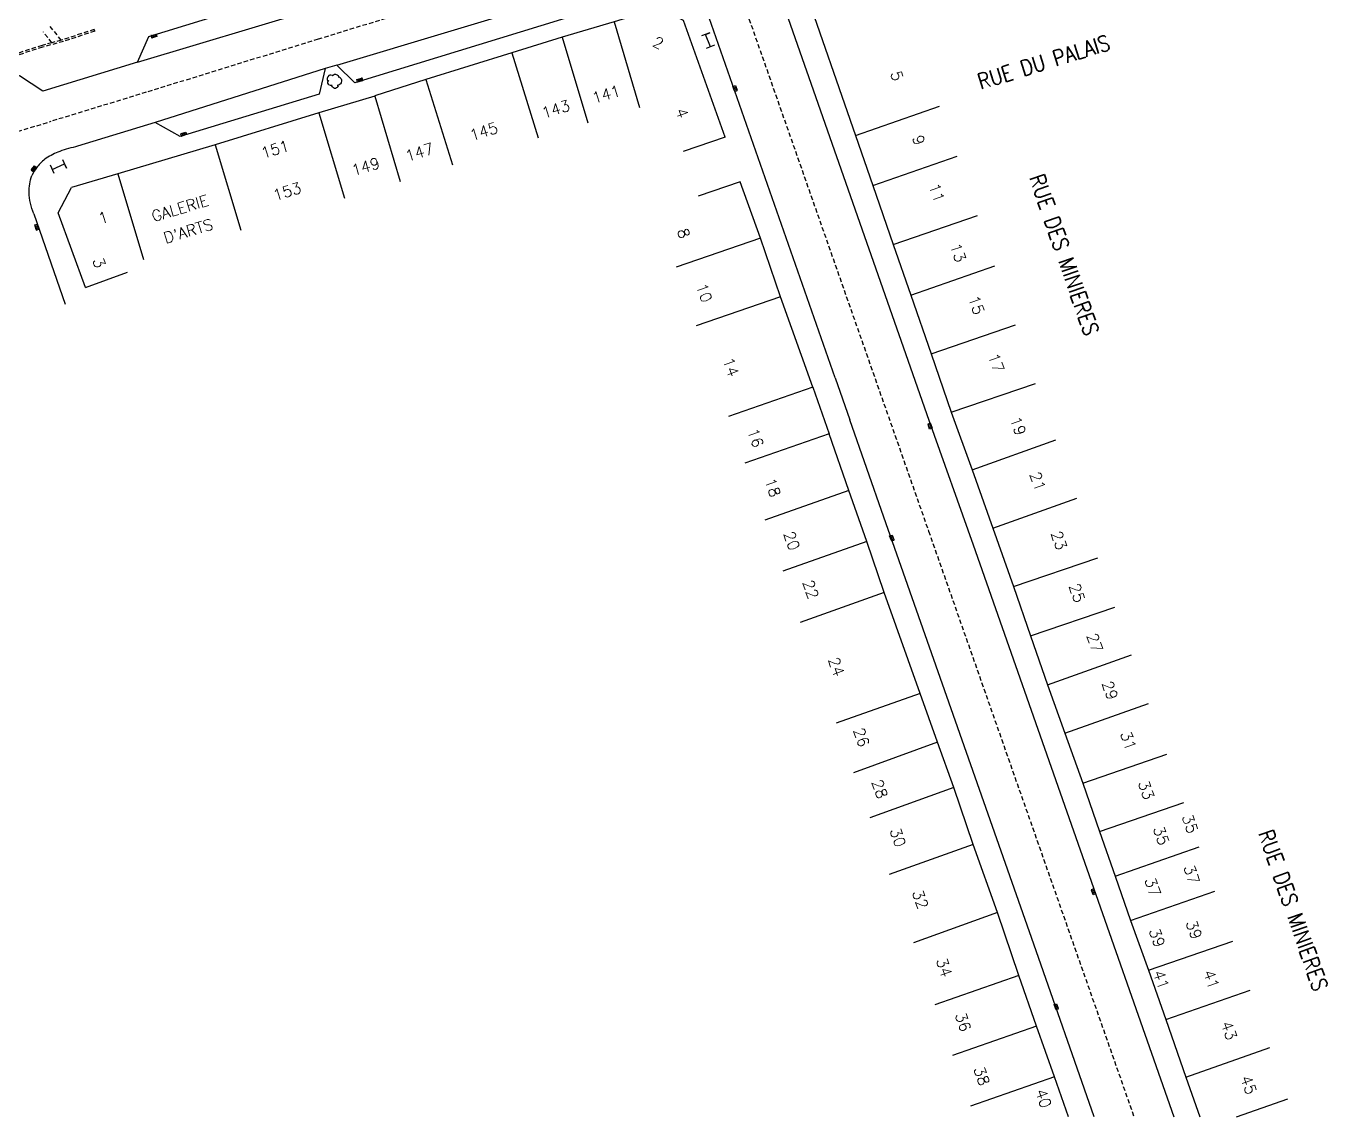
# Model space of a CAD drawing. Header units: millimetres. Extents: x 255000 to 256000, y 143000 to 144000.
# Drawn here: x 255371.1 to 255517, y 143000 to 143122.3 of the extents above; entities that cross this region are included whole.
import ezdxf
from ezdxf.enums import TextEntityAlignment as Align

# ---------------------------------------------------------------- set-up
doc = ezdxf.new("R2010")
doc.units = ezdxf.units.MM
doc.linetypes.add('DASHED', pattern=[0.75, 0.5, -0.25])
doc.layers.get('0').update_dxf_attribs({"linetype": 'CONTINUOUS'})
for name, color, linetype in [('W0001', 6, 'DASHED'), ('W0008', 7, 'CONTINUOUS'), ('W0100', 7, 'CONTINUOUS'), ('W0112', 1, 'DASHED'), ('W0300', 7, 'CONTINUOUS'), ('W0400', 7, 'CONTINUOUS'), ('W0984', 7, 'CONTINUOUS'), ('W0989', 7, 'CONTINUOUS'), ('W0991', 7, 'CONTINUOUS'), ('W1102', 7, 'CONTINUOUS'), ('W1474', 7, 'CONTINUOUS')]:
    doc.layers.add(name, color=color, linetype=linetype)
doc.styles.get("Standard").update_dxf_attribs({"font": 'romans.shx', "width": 0.85})

# ---------------------------------------------------------------- blocks, each defined once
blk = doc.blocks.new('T400')
for p, q in [((-0.15, 0.3), (0.15, 0.3)), ((-0.15, -0.25), (-0.15, 0.3)), ((-0.15, 0.15), (0.15, 0.15)), ((-0.15, 0), (0.15, 0)), ((0.15, 0.3), (0.15, -0.25)), ((-0.15, -0.15), (0.15, -0.15)), ((-0.15, -0.25), (-0.15, -0.3)), ((-0.15, -0.3), (0.15, -0.3)), ((0.15, -0.3), (0.15, -0.25))]:
    blk.add_line(p, q)
blk = doc.blocks.new('T300')
for p, q in [((-0.8, 0.51), (-0.86, 0.34)), ((-0.86, 0.34), (-0.86, 0.17)), ((-0.86, 0.17), (-0.74, 0.06)), ((-0.69, 0.63), (-0.8, 0.51)), ((-0.8, -0.06), (-0.74, 0.06)), ((-0.74, 0.06), (-0.69, 0.11)), ((-0.57, 0.69), (-0.69, 0.63)), ((-0.46, 0.69), (-0.57, 0.69)), ((-0.29, 0.63), (-0.46, 0.69)), ((-0.29, 0.63), (-0.17, 0.74)), ((-0.23, 0.57), (-0.29, 0.63)), ((-0.17, 0.74), (-0.06, 0.8)), ((-0.06, 0.8), (0.06, 0.8)), ((0.06, 0.8), (0.23, 0.74)), ((0.23, 0.74), (0.34, 0.63)), ((0.34, 0.63), (0.4, 0.51)), ((0.46, 0.46), (0.34, 0.46)), ((0.4, 0.51), (0.4, 0.46)), ((0.57, 0.4), (0.46, 0.46)), ((0.57, 0.4), (0.69, 0.29)), ((0.69, 0.29), (0.74, 0.17)), ((0.74, 0.06), (0.69, -0.17)), ((0.74, 0.17), (0.74, 0.06)), ((-0.8, -0.17), (-0.8, -0.06)), ((-0.8, -0.23), (-0.8, -0.17)), ((-0.74, -0.34), (-0.8, -0.23)), ((-0.69, -0.4), (-0.74, -0.34)), ((-0.51, -0.46), (-0.69, -0.4)), ((-0.4, -0.46), (-0.51, -0.46)), ((-0.4, -0.46), (-0.34, -0.46)), ((-0.34, -0.46), (-0.34, -0.4)), ((-0.34, -0.51), (-0.34, -0.46)), ((-0.29, -0.63), (-0.34, -0.51)), ((-0.17, -0.74), (-0.29, -0.63)), ((-0.06, -0.8), (-0.17, -0.74)), ((0.06, -0.8), (-0.06, -0.8)), ((0.17, -0.74), (0.06, -0.8)), ((0.23, -0.69), (0.17, -0.74)), ((0.29, -0.46), (0.23, -0.46)), ((0.29, -0.63), (0.23, -0.69)), ((0.46, -0.4), (0.29, -0.46)), ((0.34, -0.51), (0.29, -0.63)), ((0.34, -0.51), (0.34, -0.46)), ((0.57, -0.34), (0.46, -0.4)), ((0.63, -0.29), (0.57, -0.34)), ((0.69, -0.17), (0.63, -0.29))]:
    blk.add_line(p, q)
blk = doc.blocks.new('T1474')
at = {"color": 0, "linetype": 'Continuous', "flags": 128}
for points in [[(-0.75, -0.5), (-0.75, 0.5)], [(-0.75, 0), (0.75, 0)], [(0.75, 0), (0.75, -0.5), (0.75, 0.5)]]:
    blk.add_lwpolyline(points, dxfattribs=at)

msp = doc.modelspace()

# ---------------------------------------------------------------- linework, layer by layer
at = {"layer": 'W0001'}
msp.add_line((255359.35, 143107.24), (255373.88, 143111.66), dxfattribs=at)
for points in [[(255465.91, 143139.92), (255403.82, 143120.86), (255384.54, 143114.91), (255373.88, 143111.66)], [(255448.18, 143134.48), (255472.29, 143065.71), (255495.34, 143000)]]:
    msp.add_lwpolyline(points, dxfattribs=at)
at = {"layer": 'W0008'}
for p, q in [((255405.91, 143117.95), (255434.74, 143126.63)), ((255383.55, 143118.31), (255403.05, 143124.13)), ((255383.55, 143118.31), (255384.84, 143121.18)), ((255404.6, 143117.59), (255385.53, 143111.51)), ((255371.93, 143101.3), (255375.45, 143091.15)), ((255461.81, 143082.89), (255463.47, 143078.17)), ((255472.34, 143078.16), (255477.29, 143064.15)), ((255477.29, 143064.15), (255499.82, 143000))]:
    msp.add_line(p, q, dxfattribs=at)
for points in [[(255384.84, 143121.18), (255400.95, 143126.14), (255403.05, 143124.13), (255404.36, 143124.56), (255404.91, 143127.36), (255450.82, 143141.42), (255453.42, 143139.7), (255464.97, 143143.3), (255466.29, 143146.17), (255481.4, 143150.81), (255483.47, 143148.77), (255484.8, 143149.23), (255485.38, 143152.04), (255508.91, 143159.29)], [(255383.55, 143118.31), (255372.94, 143115.04), (255370.33, 143116.77), (255357.9, 143112.89)], [(255490.88, 143000), (255484.09, 143019.38), (255467.28, 143067.28), (255463.47, 143078.17)]]:
    msp.add_lwpolyline(points, dxfattribs=at)
for points in [[(255484.77, 143139.53), (255469.58, 143134.88), (255466.84, 143136.55), (255458.18, 143133.78, 0.108858), (255455.82, 143132.56, 0.123717), (255454.78, 143130.91, 0.106357), (255454.59, 143129.2, 0.062938), (255455.24, 143126.98), (255472.34, 143078.16)], [(255461.81, 143082.89), (255447.68, 143123.28, 0.005302), (255447.12, 143124.94, 0.068472), (255446.31, 143126.53, 0.103558), (255444.69, 143127.94, 0.086502), (255442.88, 143128.6, 0.12337), (255441.26, 143128.64), (255434.74, 143126.63), (255433.43, 143123.78), (255407.94, 143115.99), (255405.91, 143117.95), (255404.6, 143117.59), (255403.94, 143114.71), (255388.33, 143109.95), (255385.53, 143111.51), (255376.84, 143108.88, -0.006378), (255375.83, 143108.6, 0.028115), (255374.83, 143108.28, 0.059685), (255373.31, 143107.51, 0.068977), (255372.32, 143106.55, 0.079249), (255371.72, 143105.57)], [(255371.93, 143101.3, -0.097811), (255371.4, 143103.68, -0.097812), (255371.72, 143105.57)]]:
    msp.add_lwpolyline(points, format="xyb", dxfattribs=at)
at = {"layer": 'W0100'}
for p, q in [((255449.48, 143109.87), (255444.75, 143108.27)), ((255451.17, 143104.89), (255446.44, 143103.28)), ((255374.66, 143101.4), (255376.14, 143104.23)), ((255377.72, 143093.04), (255374.66, 143101.4)), ((255459.31, 143081.83), (255461.13, 143076.63)), ((255477.17, 143072.56), (255479.51, 143066.02))]:
    msp.add_line(p, q, dxfattribs=at)
for points in [[(255497.7, 143141.48), (255491.95, 143139.61), (255486.28, 143137.92), (255480.57, 143136.14), (255474.72, 143134.36), (255469.01, 143132.55), (255459.55, 143129.7), (255458.21, 143127), (255464.08, 143110.07), (255466.05, 143104.45), (255468.33, 143097.83), (255470.29, 143092.17), (255472.58, 143085.59), (255474.83, 143079.03), (255477.17, 143072.56)], [(255449.48, 143109.87), (255444.82, 143122.95), (255442.09, 143124.33), (255437.03, 143122.81), (255431.21, 143121.08), (255425.53, 143119.34), (255415.91, 143116.34), (255410.18, 143114.52), (255410.17, 143114.48), (255403.91, 143112.61), (255392.28, 143109.03), (255381.37, 143105.76), (255376.14, 143104.23)], [(255459.31, 143081.83), (255455.7, 143091.99), (255453.45, 143098.55), (255451.17, 143104.89)], [(255487.99, 143000), (255486.42, 143004.51), (255484.4, 143010.19), (255482.43, 143015.86), (255480.03, 143022.92), (255477.28, 143030.57), (255475.12, 143036.96), (255473.28, 143042.02), (255471.34, 143047.5), (255467.32, 143058.81), (255465.38, 143064.54), (255463.35, 143070.27), (255461.13, 143076.63)], [(255479.51, 143066.02), (255481.82, 143059.48), (255483.71, 143053.94), (255485.63, 143048.48), (255487.56, 143043.05), (255489.58, 143037.42), (255491.47, 143032), (255493.21, 143027.02), (255494.95, 143022.03), (255496.98, 143016.45), (255498.9, 143010.94), (255501.15, 143004.45), (255502.72, 143000)]]:
    msp.add_lwpolyline(points, dxfattribs=at)
at = {"layer": 'W0112'}
for p, q in [((255375.01, 143120.76), (255373.78, 143122.31)), ((255373.96, 143120.47), (255373, 143121.68)), ((255375.01, 143120.76), (255373.96, 143120.47)), ((255378.77, 143121.77), (255378.71, 143121.96))]:
    msp.add_line(p, q, dxfattribs=at)
for points in [[(255378.77, 143121.77), (255375.25, 143120.62), (255372.91, 143119.98), (255364.85, 143117.35)], [(255378.71, 143121.96), (255375.19, 143120.81), (255375.01, 143120.76)], [(255373.96, 143120.47), (255372.85, 143120.17), (255364.79, 143117.54)]]:
    msp.add_lwpolyline(points, dxfattribs=at)
at = {"layer": 'W1102'}
for p, q in [((255437.03, 143122.81), (255439.88, 143113.22)), ((255431.21, 143121.08), (255434.06, 143111.5)), ((255425.53, 143119.34), (255428.51, 143109.79)), ((255415.91, 143116.34), (255418.88, 143106.79)), ((255410.17, 143114.48), (255413.03, 143104.9)), ((255464.08, 143110.07), (255473.52, 143113.37)), ((255403.91, 143112.61), (255406.78, 143103.03)), ((255392.28, 143109.03), (255395.16, 143099.46)), ((255466.05, 143104.45), (255475.49, 143107.75)), ((255381.37, 143105.76), (255384.25, 143096.18)), ((255468.33, 143097.83), (255477.78, 143101.1)), ((255453.45, 143098.55), (255443.99, 143095.31)), ((255377.72, 143093.04), (255382.42, 143094.76)), ((255470.29, 143092.17), (255479.74, 143095.44)), ((255455.7, 143091.99), (255446.24, 143088.74)), ((255472.58, 143085.59), (255482.05, 143088.83)), ((255459.31, 143081.83), (255449.87, 143078.54)), ((255474.83, 143079.03), (255484.29, 143082.26)), ((255461.13, 143076.63), (255451.69, 143073.33)), ((255477.17, 143072.56), (255486.58, 143075.94)), ((255463.35, 143070.27), (255453.93, 143066.94)), ((255479.51, 143066.02), (255488.93, 143069.4)), ((255465.38, 143064.54), (255455.95, 143061.2)), ((255481.82, 143059.48), (255491.29, 143062.7)), ((255467.32, 143058.81), (255457.9, 143055.47)), ((255483.71, 143053.94), (255493.18, 143057.17)), ((255485.63, 143048.48), (255495.06, 143051.82)), ((255471.34, 143047.5), (255461.92, 143044.15)), ((255487.56, 143043.05), (255496.98, 143046.38)), ((255473.28, 143042.02), (255463.88, 143038.59)), ((255489.58, 143037.42), (255499.03, 143040.7)), ((255475.12, 143036.96), (255465.72, 143033.54)), ((255491.47, 143032), (255500.91, 143035.28)), ((255477.28, 143030.57), (255467.87, 143027.18)), ((255493.21, 143027.02), (255502.65, 143030.31)), ((255494.95, 143022.03), (255504.39, 143025.31)), ((255480.03, 143022.92), (255470.62, 143019.53)), ((255496.98, 143016.45), (255506.43, 143019.73)), ((255482.43, 143015.86), (255472.98, 143012.57)), ((255498.9, 143010.94), (255508.35, 143014.21)), ((255484.4, 143010.19), (255474.96, 143006.9)), ((255501.15, 143004.45), (255510.58, 143007.78)), ((255486.42, 143004.51), (255476.98, 143001.23)), ((255506.85, 143000), (255512.61, 143002.03))]:
    msp.add_line(p, q, dxfattribs=at)

# ---------------------------------------------------------------- block references
at = {"layer": 'W0300'}
msp.add_blockref('T300', (255405.71, 143116.15), dxfattribs=at)
at = {"layer": 'W0400'}
for p, rotation in [((255385.4, 143121.22), 286.8484324280643), ((255408.5, 143116.29), 105.0375257040842), ((255450.59, 143115.35), 20.40489394280061), ((255388.73, 143110.22), 287.8224174037081), ((255371.94, 143106.34), 320.9259127634154), ((255372.26, 143099.8), 17.29202156818893), ((255472.46, 143077.47), 197.7236845147774), ((255468.17, 143064.93), 21.24987713559043), ((255490.79, 143025.24), 199.2205614525208), ((255486.61, 143012.37), 19.94739421181485)]:
    msp.add_blockref('T400', p, dxfattribs=dict(at, rotation=rotation))
at = {"layer": 'W1474'}
for p, rotation in [((255447.56, 143120.71), 111.044666667903), ((255374.69, 143106.57), 23.79799941439351)]:
    msp.add_blockref('T1474', p, dxfattribs=dict(at, rotation=rotation))

# ---------------------------------------------------------------- texts
at = {"layer": 'W0984'}
for s, p in [('GALERIE', (255388.34, 143101.91)), ("D'ARTS", (255389.26, 143099.36))]:
    msp.add_text(s, height=1.25, rotation=16.7175, dxfattribs=at).set_placement(p, align=Align.MIDDLE)
at = {"layer": 'W0989', "width": 0.857143}
for s, rotation, p in [('RUE DU PALAIS', 17.0793, (255485.22, 143118.31)), ('RUE DES MINIERES', 289.2744, (255487.52, 143096.7)), ('RUE DES MINIERES', 289.2744, (255513.2, 143023.18))]:
    msp.add_text(s, height=1.75, rotation=rotation, dxfattribs=at).set_placement(p, align=Align.MIDDLE)
at = {"layer": 'W0991'}
for s, rotation, p in [('2', 333.198, (255441.98, 143120.46)), ('5', 289.1403, (255468.74, 143116.76)), ('141', 16.5573, (255436.14, 143114.7)), ('143', 17.019, (255430.48, 143113.03)), ('4', 289.6164, (255444.65, 143112.58)), ('145', 17.3214, (255422.4, 143110.53)), ('151', 17.1018, (255398.99, 143108.52)), ('147', 17.6688, (255415.19, 143108.2)), ('9', 289.2744, (255471.19, 143109.55)), ('149', 16.902, (255409.15, 143106.59)), ('153', 17.1018, (255400.35, 143103.8)), ('11', 288.9774, (255473.23, 143103.65)), ('1', 16.2711, (255379.73, 143100.87)), ('8', 289.7685, (255444.83, 143099.1)), ('13', 289.089, (255475.6, 143096.94)), ('3', 290.1483, (255379.26, 143095.79)), ('10', 288.9405, (255447.13, 143092.42)), ('15', 289.2618, (255477.67, 143091.05)), ('14', 289.5543, (255450.12, 143084.11)), ('17', 288.873, (255479.88, 143084.58)), ('16', 289.2582, (255452.9, 143076.16)), ('19', 289.881, (255482.34, 143077.49)), ('18', 289.2942, (255454.81, 143070.59)), ('21', 289.7343, (255484.55, 143071.29)), ('20', 289.4625, (255456.94, 143064.62)), ('23', 289.4499, (255486.93, 143064.66)), ('22', 288.7479, (255459.08, 143059.17)), ('25', 288.8217, (255488.95, 143058.77)), ('27', 289.4058, (255490.95, 143053.19)), ('24', 289.5552, (255461.95, 143050.5)), ('29', 289.4688, (255492.65, 143047.84)), ('26', 289.467, (255464.77, 143042.58)), ('31', 289.8018, (255494.71, 143042.2)), ('28', 290.0097, (255466.82, 143036.78)), ('33', 289.17, (255496.71, 143036.67)), ('35', 289.3131, (255501.62, 143032.87)), ('30', 288.6516, (255468.86, 143031.34)), ('35', 289.3131, (255498.39, 143031.55)), ('37', 289.17, (255501.81, 143027.19)), ('37', 289.17, (255497.44, 143025.78)), ('32', 289.7964, (255471.37, 143024.4)), ('39', 290.079, (255502.07, 143021)), ('39', 290.079, (255497.93, 143020.1)), ('34', 288.7506, (255474.04, 143016.76)), ('41', 289.1412, (255498.4, 143015.4)), ('41', 289.1412, (255504.02, 143015.43)), ('36', 289.2267, (255476.17, 143010.65)), ('43', 289.1538, (255506.01, 143009.7)), ('38', 289.5777, (255478.26, 143004.59)), ('45', 289.458, (255508.2, 143003.6)), ('40', 289.1322, (255485.18, 143002.09))]:
    msp.add_text(s, height=1.25, rotation=rotation, dxfattribs=at).set_placement(p, align=Align.MIDDLE)

doc.saveas('drawing.dxf')
